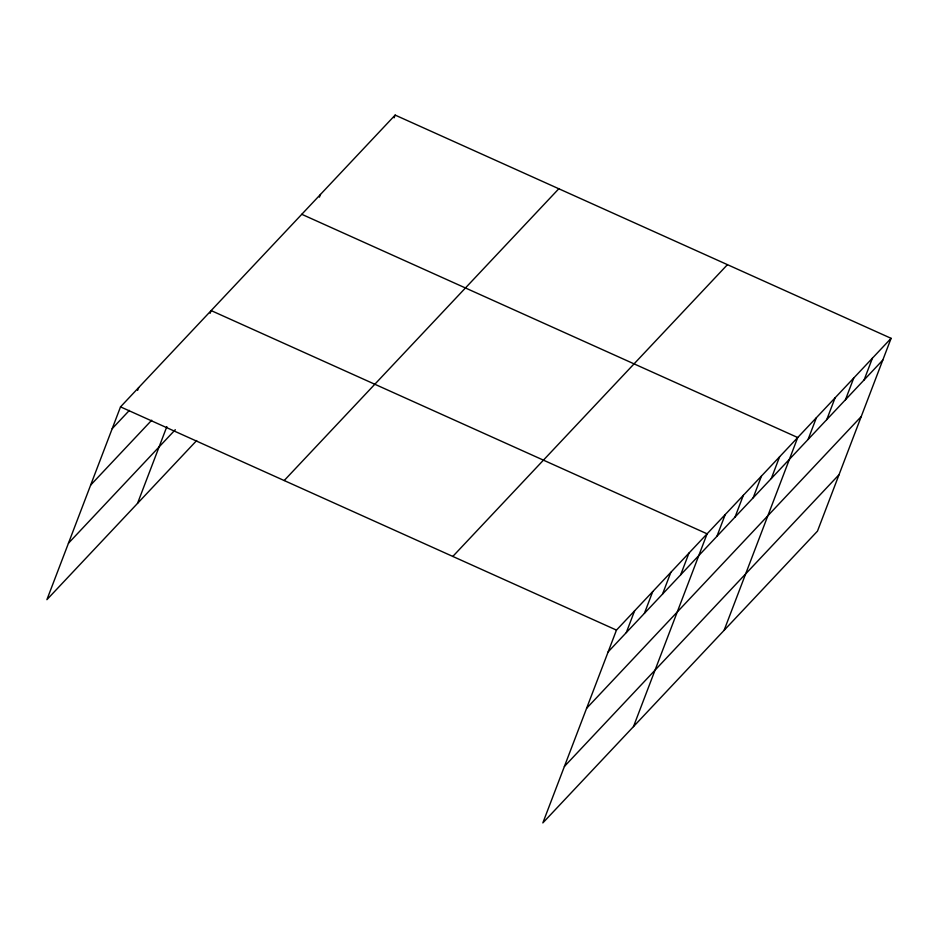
<?xml version="1.0" encoding="UTF-8"?>
<svg xmlns="http://www.w3.org/2000/svg" width="938" height="938" viewBox="0 0 938 938"><rect width="100%" height="100%" fill="white"/><g stroke="black" fill="none" stroke-linecap="round" stroke-linejoin="round"><path stroke-width="1.41" d="M891.1 338.325L616.465 630.101L542.844 822.907L817.479 531.131L891.1 338.325L395.156 115.093L120.521 406.869L46.9 599.675L196.675 440.543M137.616 390.337L138.648 387.617M137.523 503.389L166.835 426.649M210.112 313.304L211.156 310.584L707.1 533.816L633.478 726.622M319.412 197.179L320.456 194.459M394.112 117.813L395.156 115.093M626.291 632.599L634.592 610.849M644.418 613.346L652.719 591.585M662.533 594.094L670.846 572.332M680.66 574.83L688.973 553.08M716.913 536.313L725.226 514.563M735.04 517.061L743.353 495.299M753.167 497.797L761.468 476.047M771.294 478.544L779.595 456.794M724.101 630.336L797.722 437.53L301.778 214.298M808.087 439.441L816.4 417.691M826.765 419.603L835.078 397.853M845.443 399.764L853.756 378.014M864.121 379.925L872.422 358.164M112.22 428.631L129.385 410.387M90.658 485.075L151.722 420.201M68.451 543.231L175.3 429.71M284.191 480.537L558.814 188.761M452.808 556.433L727.442 264.657M608.164 651.863L882.787 360.086M586.602 708.307L861.236 416.531M564.395 766.463L839.029 474.687M120.521 406.869L616.465 630.101"/></g></svg>
